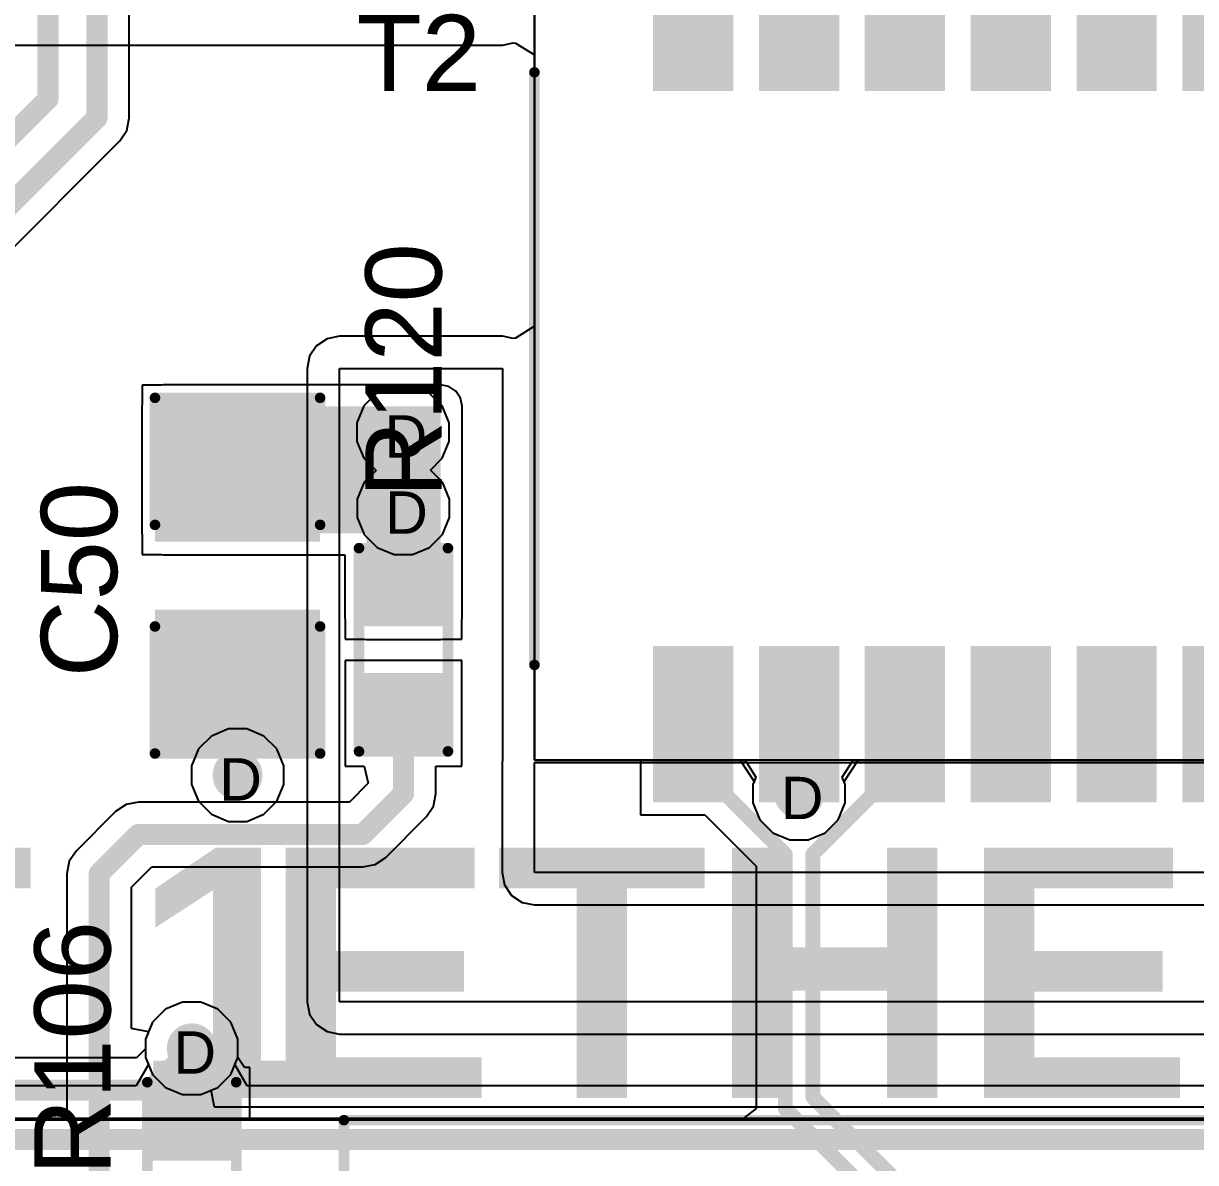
# Model space of a CAD drawing. Header units: inches. Extents: x -11 to 5428, y 0 to 5423.
# Drawn here: x 284.7 to 298.76, y 15.49 to 29.16 of the extents above; entities that cross this region are included whole.
import ezdxf

# ---------------------------------------------------------------- set-up
doc = ezdxf.new("R2010")
doc.units = ezdxf.units.IN
for name, color, linetype in [('Bottom Layer', 5, 'Continuous'), ('Drill Drawing', 1, 'Continuous'), ('GND', 16, 'Continuous'), ('Multi-Layer', 9, 'Continuous'), ('PWR', 76, 'Continuous'), ('Top Layer', 1, 'Continuous'), ('Top Overlay', 2, 'Continuous'), ('Top Paste', 8, 'Continuous'), ('Top Solder', 216, 'Continuous'), ('Via Holes', 16, 'Continuous')]:
    doc.layers.add(name, color=color, linetype=linetype)
doc.styles.add('Arial', font='', dxfattribs={"height": 0.2})
doc.styles.add('Arial_Bold', font='', dxfattribs={"height": 0.2})
doc.styles.get('Arial').set_extended_font_data('Arial')
doc.styles.get('Arial_Bold').set_extended_font_data('Arial', bold=True)

# ---------------------------------------------------------------- blocks, each defined once
blk = doc.blocks.new('C___1206_228')
at = {"layer": 'Top Layer'}
for points in [[(-2.03197968, 0.8890203199999999), (-0.50797968, 0.8890203199999999), (-0.50797968, -0.8889796799999999), (-2.03197968, -0.8889796799999999)], [(0.50802032, 0.8890203199999999), (2.03202032, 0.8890203199999999), (2.03202032, -0.8889796799999999), (0.50802032, -0.8889796799999999)]]:
    blk.add_hatch(color=1, dxfattribs=at).paths.add_polyline_path(points)
at = {"layer": 'Top Paste'}
for points in [[(-2.03197968, 0.8890203199999999), (-0.50797968, 0.8890203199999999), (-0.50797968, -0.8889796799999999), (-2.03197968, -0.8889796799999999)], [(0.50802032, 0.8890203199999999), (2.03202032, 0.8890203199999999), (2.03202032, -0.8889796799999999), (0.50802032, -0.8889796799999999)]]:
    blk.add_hatch(color=8, dxfattribs=at).paths.add_polyline_path(points)
at = {"layer": 'Top Solder'}
for points in [[(-2.13357968, 0.99062032), (-0.40637968, 0.99062032), (-0.40637968, -0.9905796799999999), (-2.13357968, -0.9905796799999999)], [(0.4064203199999999, 0.99062032), (2.13362032, 0.99062032), (2.13362032, -0.9905796799999999), (0.4064203199999999, -0.9905796799999999)]]:
    blk.add_hatch(color=216, dxfattribs=at).paths.add_polyline_path(points)
at = {"layer": 'Top Overlay'}
for points in [[(-2.13357968, 0.99062032, 0.127, 0.127, 0), (-2.13357968, -0.9905796799999999, 0.127, 0.127, 0)], [(-2.13357968, 0.99062032, 0.127, 0.127, 0), (-0.60957968, 0.99062032, 0.127, 0.127, 0)], [(0.60962032, 0.99062032, 0.127, 0.127, 0), (2.13362032, 0.99062032, 0.127, 0.127, 0)], [(2.13362032, 0.99062032, 0.127, 0.127, 0), (2.13362032, -0.9905796799999999, 0.127, 0.127, 0)], [(-2.13357968, -0.9905796799999999, 0.127, 0.127, 0), (-0.60957968, -0.9905796799999999, 0.127, 0.127, 0)], [(0.60962032, -0.9905796799999999, 0.127, 0.127, 0), (2.13362032, -0.9905796799999999, 0.127, 0.127, 0)]]:
    blk.add_lwpolyline(points, format="xyseb", dxfattribs=at)
for points in [[(-2.16532968, 0.99062032, 0.0635, 0.0635, 1), (-2.10182968, 0.99062032, 0.0635, 0.0635, 1)], [(-2.16532968, 0.99062032, 0.0635, 0.0635, 1), (-2.10182968, 0.99062032, 0.0635, 0.0635, 1)], [(-0.6413296799999999, 0.99062032, 0.0635, 0.0635, 1), (-0.57782968, 0.99062032, 0.0635, 0.0635, 1)], [(0.57787032, 0.99062032, 0.0635, 0.0635, 1), (0.6413703199999999, 0.99062032, 0.0635, 0.0635, 1)], [(2.10187032, 0.99062032, 0.0635, 0.0635, 1), (2.16537032, 0.99062032, 0.0635, 0.0635, 1)], [(2.10187032, 0.99062032, 0.0635, 0.0635, 1), (2.16537032, 0.99062032, 0.0635, 0.0635, 1)], [(-2.16532968, -0.9905796799999999, 0.0635, 0.0635, 1), (-2.10182968, -0.9905796799999999, 0.0635, 0.0635, 1)], [(-2.16532968, -0.9905796799999999, 0.0635, 0.0635, 1), (-2.10182968, -0.9905796799999999, 0.0635, 0.0635, 1)], [(-0.6413296799999999, -0.9905796799999999, 0.0635, 0.0635, 1), (-0.57782968, -0.9905796799999999, 0.0635, 0.0635, 1)], [(0.57787032, -0.9905796799999999, 0.0635, 0.0635, 1), (0.6413703199999999, -0.9905796799999999, 0.0635, 0.0635, 1)], [(2.10187032, -0.9905796799999999, 0.0635, 0.0635, 1), (2.16537032, -0.9905796799999999, 0.0635, 0.0635, 1)], [(2.10187032, -0.9905796799999999, 0.0635, 0.0635, 1), (2.16537032, -0.9905796799999999, 0.0635, 0.0635, 1)]]:
    blk.add_lwpolyline(points, format="xyseb", close=True, dxfattribs=at)
blk = doc.blocks.new('2_406549_1_229')
at = {"layer": 'Top Overlay'}
for points in [[(-8.63602032, -0.85413088, 0.127, 0.127, 0), (-8.63602032, 4.82602032, 0.127, 0.127, 0)], [(-8.63602032, 4.82602032, 0.127, 0.127, 0), (8.63597968, 4.82602032, 0.127, 0.127, 0)]]:
    blk.add_lwpolyline(points, format="xyseb", dxfattribs=at)
blk.add_lwpolyline([(-8.66777032, 4.82602032, 0.0635, 0.0635, 1), (-8.60427032, 4.82602032, 0.0635, 0.0635, 1)], format="xyseb", close=True, dxfattribs=at)
blk.add_lwpolyline([(-8.66777032, 4.82602032, 0.0635, 0.0635, 1), (-8.60427032, 4.82602032, 0.0635, 0.0635, 1)], format="xyseb", close=True, dxfattribs=at)
blk = doc.blocks.new('R___0603_230')
at = {"layer": 'Top Layer'}
for points in [[(-0.38097968, 0.4445), (-0.38097968, -0.4445), (-1.14297968, -0.4445), (-1.14297968, 0.4445)], [(1.14302032, 0.4445), (1.14302032, -0.4445), (0.38102032, -0.4445), (0.38102032, 0.4445)]]:
    blk.add_hatch(color=1, dxfattribs=at).paths.add_polyline_path(points)
at = {"layer": 'Top Paste'}
for points in [[(-0.38097968, 0.4445), (-0.38097968, -0.4445), (-1.14297968, -0.4445), (-1.14297968, 0.4445)], [(1.14302032, 0.4445), (1.14302032, -0.4445), (0.38102032, -0.4445), (0.38102032, 0.4445)]]:
    blk.add_hatch(color=8, dxfattribs=at).paths.add_polyline_path(points)
at = {"layer": 'Top Solder'}
for points in [[(-0.27937968, 0.5460999999999999), (-0.27937968, -0.5460999999999999), (-1.24457968, -0.5460999999999999), (-1.24457968, 0.5460999999999999)], [(1.24462032, 0.5460999999999999), (1.24462032, -0.5460999999999999), (0.27942032, -0.5460999999999999), (0.27942032, 0.5460999999999999)]]:
    blk.add_hatch(color=216, dxfattribs=at).paths.add_polyline_path(points)
at = {"layer": 'Top Overlay'}
for points in [[(-1.21917968, 0.5334, 0.127, 0.127, 0), (1.21922032, 0.5334, 0.127, 0.127, 0)], [(-1.21917968, 0.5334, 0.127, 0.127, 0), (-1.21917968, -0.5334, 0.127, 0.127, 0)], [(1.21922032, 0.5334, 0.127, 0.127, 0), (1.21922032, -0.5334, 0.127, 0.127, 0)], [(-1.21917968, -0.5334, 0.127, 0.127, 0), (1.21922032, -0.5334, 0.127, 0.127, 0)]]:
    blk.add_lwpolyline(points, format="xyseb", dxfattribs=at)
for points in [[(-1.25092968, 0.5334, 0.0635, 0.0635, 1), (-1.18742968, 0.5334, 0.0635, 0.0635, 1)], [(-1.25092968, 0.5334, 0.0635, 0.0635, 1), (-1.18742968, 0.5334, 0.0635, 0.0635, 1)], [(1.18747032, 0.5334, 0.0635, 0.0635, 1), (1.25097032, 0.5334, 0.0635, 0.0635, 1)], [(1.18747032, 0.5334, 0.0635, 0.0635, 1), (1.25097032, 0.5334, 0.0635, 0.0635, 1)], [(-1.25092968, -0.5334, 0.0635, 0.0635, 1), (-1.18742968, -0.5334, 0.0635, 0.0635, 1)], [(-1.25092968, -0.5334, 0.0635, 0.0635, 1), (-1.18742968, -0.5334, 0.0635, 0.0635, 1)], [(1.18747032, -0.5334, 0.0635, 0.0635, 1), (1.25097032, -0.5334, 0.0635, 0.0635, 1)], [(1.18747032, -0.5334, 0.0635, 0.0635, 1), (1.25097032, -0.5334, 0.0635, 0.0635, 1)]]:
    blk.add_lwpolyline(points, format="xyseb", close=True, dxfattribs=at)
blk = doc.blocks.new('R___0603_242')
at = {"layer": 'Top Layer'}
for points in [[(-0.38102032, 0.4445), (-0.38102032, -0.4445), (-1.14302032, -0.4445), (-1.14302032, 0.4445)], [(1.14297968, 0.4445), (1.14297968, -0.4445), (0.38097968, -0.4445), (0.38097968, 0.4445)]]:
    blk.add_hatch(color=1, dxfattribs=at).paths.add_polyline_path(points)
at = {"layer": 'Top Paste'}
for points in [[(-0.38102032, 0.4445), (-0.38102032, -0.4445), (-1.14302032, -0.4445), (-1.14302032, 0.4445)], [(1.14297968, 0.4445), (1.14297968, -0.4445), (0.38097968, -0.4445), (0.38097968, 0.4445)]]:
    blk.add_hatch(color=8, dxfattribs=at).paths.add_polyline_path(points)
at = {"layer": 'Top Solder'}
for points in [[(-0.27942032, 0.5460999999999999), (-0.27942032, -0.5460999999999999), (-1.24462032, -0.5460999999999999), (-1.24462032, 0.5460999999999999)], [(1.24457968, 0.5460999999999999), (1.24457968, -0.5460999999999999), (0.27937968, -0.5460999999999999), (0.27937968, 0.5460999999999999)]]:
    blk.add_hatch(color=216, dxfattribs=at).paths.add_polyline_path(points)
at = {"layer": 'Top Overlay'}
for points in [[(1.21917968, 0.5334, 0.127, 0.127, 0), (-1.21922032, 0.5334, 0.127, 0.127, 0)], [(-1.21922032, -0.5334, 0.127, 0.127, 0), (-1.21922032, 0.5334, 0.127, 0.127, 0)], [(1.21917968, -0.5334, 0.127, 0.127, 0), (1.21917968, 0.5334, 0.127, 0.127, 0)], [(1.21917968, -0.5334, 0.127, 0.127, 0), (-1.21922032, -0.5334, 0.127, 0.127, 0)]]:
    blk.add_lwpolyline(points, format="xyseb", dxfattribs=at)
for points in [[(-1.25097032, 0.5334, 0.0635, 0.0635, 1), (-1.18747032, 0.5334, 0.0635, 0.0635, 1)], [(-1.25097032, 0.5334, 0.0635, 0.0635, 1), (-1.18747032, 0.5334, 0.0635, 0.0635, 1)], [(1.18742968, 0.5334, 0.0635, 0.0635, 1), (1.25092968, 0.5334, 0.0635, 0.0635, 1)], [(1.18742968, 0.5334, 0.0635, 0.0635, 1), (1.25092968, 0.5334, 0.0635, 0.0635, 1)], [(-1.25097032, -0.5334, 0.0635, 0.0635, 1), (-1.18747032, -0.5334, 0.0635, 0.0635, 1)], [(-1.25097032, -0.5334, 0.0635, 0.0635, 1), (-1.18747032, -0.5334, 0.0635, 0.0635, 1)], [(1.18742968, -0.5334, 0.0635, 0.0635, 1), (1.25092968, -0.5334, 0.0635, 0.0635, 1)], [(1.18742968, -0.5334, 0.0635, 0.0635, 1), (1.25092968, -0.5334, 0.0635, 0.0635, 1)]]:
    blk.add_lwpolyline(points, format="xyseb", close=True, dxfattribs=at)
blk = doc.blocks.new('H1102NLT_243')
at = {"layer": 'Top Layer'}
for points in [[(-5.09999996, 4.82498019), (-3.43000076, 4.82498019), (-3.43000076, 4.06497917), (-5.09999996, 4.06497917)], [(5.09997964, 4.06497917), (3.42998044, 4.06497917), (3.42998044, 4.82498019), (5.09997964, 4.82498019)], [(-5.09999996, 3.55498019), (-3.43000076, 3.55498019), (-3.43000076, 2.79497917), (-5.09999996, 2.79497917)], [(5.09997964, 2.79497917), (3.42998044, 2.79497917), (3.42998044, 3.55498019), (5.09997964, 3.55498019)], [(-5.09999996, 2.28498019), (-3.43000076, 2.28498019), (-3.43000076, 1.52497917), (-5.09999996, 1.52497917)], [(5.09997964, 1.52497917), (3.42998044, 1.52497917), (3.42998044, 2.28498019), (5.09997964, 2.28498019)], [(-5.09999996, 1.01498019), (-3.43000076, 1.01498019), (-3.43000076, 0.25497917), (-5.09999996, 0.25497917)], [(5.09997964, 0.2549791700000001), (3.42998044, 0.2549791699999999), (3.42998044, 1.01498019), (5.09997964, 1.01498019)], [(-5.09999996, -0.25501981), (-3.43000076, -0.25501981), (-3.43000076, -1.01502083), (-5.09999996, -1.01502083)], [(5.09997964, -1.01502083), (3.42998044, -1.01502083), (3.42998044, -0.2550198100000001), (5.09997964, -0.2550198099999999)], [(-5.09999996, -1.52501981), (-3.43000076, -1.52501981), (-3.43000076, -2.28502083), (-5.09999996, -2.28502083)], [(5.09997964, -2.28502083), (3.42998044, -2.28502083), (3.42998044, -1.52501981), (5.09997964, -1.52501981)], [(-5.09999996, -2.79501981), (-3.43000076, -2.79501981), (-3.43000076, -3.55502083), (-5.09999996, -3.55502083)], [(5.09997964, -3.55502083), (3.42998044, -3.55502083), (3.42998044, -2.79501981), (5.09997964, -2.79501981)], [(-5.09999996, -4.06501981), (-3.43000076, -4.06501981), (-3.43000076, -4.82502083), (-5.09999996, -4.82502083)], [(5.09997964, -4.82502083), (3.42998044, -4.82502083), (3.42998044, -4.06501981), (5.09997964, -4.06501981)]]:
    blk.add_hatch(color=1, dxfattribs=at).paths.add_polyline_path(points)
at = {"layer": 'Top Overlay'}
blk.add_hatch(color=2, dxfattribs=at).paths.add_polyline_path([(-3.22578476, 4.08943048), (-2.41298476, 4.08943048), (-2.41298476, 4.90223048), (-3.22578476, 4.90223048)])
at = {"layer": 'Top Paste'}
for points in [[(-5.09999996, 4.82498019), (-3.43000076, 4.82498019), (-3.43000076, 4.06497917), (-5.09999996, 4.06497917)], [(5.09997964, 4.06497917), (3.42998044, 4.06497917), (3.42998044, 4.82498019), (5.09997964, 4.82498019)], [(-5.09999996, 3.55498019), (-3.43000076, 3.55498019), (-3.43000076, 2.79497917), (-5.09999996, 2.79497917)], [(5.09997964, 2.79497917), (3.42998044, 2.79497917), (3.42998044, 3.55498019), (5.09997964, 3.55498019)], [(-5.09999996, 2.28498019), (-3.43000076, 2.28498019), (-3.43000076, 1.52497917), (-5.09999996, 1.52497917)], [(5.09997964, 1.52497917), (3.42998044, 1.52497917), (3.42998044, 2.28498019), (5.09997964, 2.28498019)], [(-5.09999996, 1.01498019), (-3.43000076, 1.01498019), (-3.43000076, 0.25497917), (-5.09999996, 0.25497917)], [(5.09997964, 0.2549791700000001), (3.42998044, 0.2549791699999999), (3.42998044, 1.01498019), (5.09997964, 1.01498019)], [(-5.09999996, -0.25501981), (-3.43000076, -0.25501981), (-3.43000076, -1.01502083), (-5.09999996, -1.01502083)], [(5.09997964, -1.01502083), (3.42998044, -1.01502083), (3.42998044, -0.2550198100000001), (5.09997964, -0.2550198099999999)], [(-5.09999996, -1.52501981), (-3.43000076, -1.52501981), (-3.43000076, -2.28502083), (-5.09999996, -2.28502083)], [(5.09997964, -2.28502083), (3.42998044, -2.28502083), (3.42998044, -1.52501981), (5.09997964, -1.52501981)], [(-5.09999996, -2.79501981), (-3.43000076, -2.79501981), (-3.43000076, -3.55502083), (-5.09999996, -3.55502083)], [(5.09997964, -3.55502083), (3.42998044, -3.55502083), (3.42998044, -2.79501981), (5.09997964, -2.79501981)], [(-5.09999996, -4.06501981), (-3.43000076, -4.06501981), (-3.43000076, -4.82502083), (-5.09999996, -4.82502083)], [(5.09997964, -4.82502083), (3.42998044, -4.82502083), (3.42998044, -4.06501981), (5.09997964, -4.06501981)]]:
    blk.add_hatch(color=8, dxfattribs=at).paths.add_polyline_path(points)
at = {"layer": 'Top Solder'}
for points in [[(-5.20159996, 4.926580189999999), (-3.32840076, 4.926580189999999), (-3.32840076, 3.96337917), (-5.20159996, 3.96337917)], [(5.20157964, 3.96337917), (3.32838044, 3.96337917), (3.32838044, 4.926580189999999), (5.20157964, 4.926580189999999)], [(-5.20159996, 3.65658019), (-3.32840076, 3.65658019), (-3.32840076, 2.69337917), (-5.20159996, 2.69337917)], [(5.20157964, 2.69337917), (3.32838044, 2.69337917), (3.32838044, 3.65658019), (5.20157964, 3.65658019)], [(-5.20159996, 2.38658019), (-3.32840076, 2.38658019), (-3.32840076, 1.42337917), (-5.20159996, 1.42337917)], [(5.20157964, 1.42337917), (3.32838044, 1.42337917), (3.32838044, 2.38658019), (5.20157964, 2.38658019)], [(-5.20159996, 1.11658019), (-3.32840076, 1.11658019), (-3.32840076, 0.15337917), (-5.20159996, 0.15337917)], [(5.20157964, 0.1533791700000001), (3.32838044, 0.1533791699999998), (3.32838044, 1.11658019), (5.20157964, 1.11658019)], [(-5.20159996, -0.15341981), (-3.32840076, -0.15341981), (-3.32840076, -1.11662083), (-5.20159996, -1.11662083)], [(5.20157964, -1.11662083), (3.32838044, -1.11662083), (3.32838044, -0.1534198100000001), (5.20157964, -0.1534198099999999)], [(-5.20159996, -1.42341981), (-3.32840076, -1.42341981), (-3.32840076, -2.38662083), (-5.20159996, -2.38662083)], [(5.20157964, -2.38662083), (3.32838044, -2.38662083), (3.32838044, -1.42341981), (5.20157964, -1.42341981)], [(-5.20159996, -2.69341981), (-3.32840076, -2.69341981), (-3.32840076, -3.65662083), (-5.20159996, -3.65662083)], [(5.20157964, -3.65662083), (3.32838044, -3.65662083), (3.32838044, -2.69341981), (5.20157964, -2.69341981)], [(-5.20159996, -3.96341981), (-3.32840076, -3.96341981), (-3.32840076, -4.92662083), (-5.20159996, -4.92662083)], [(5.20157964, -4.92662083), (3.32838044, -4.92662083), (3.32838044, -3.96341981), (5.20157964, -3.96341981)]]:
    blk.add_hatch(color=216, dxfattribs=at).paths.add_polyline_path(points)
at = {"layer": 'Top Overlay'}
for points in [[(3.554999239999999, 6.34997968, 0.127, 0.127, 0), (-3.55501956, 6.34997968, 0.127, 0.127, 0)], [(-5.48420036, 4.343379679999999, 0.254, 0.254, 0), (-5.48420036, 4.59737968, 0.254, 0.254, 0)], [(-5.357200359999999, 4.47037968, 0.254, 0.254, 0), (-5.48420036, 4.59737968, 0.254, 0.254, 0)], [(-5.48420036, 4.343379679999999, 0.254, 0.254, 0), (-5.357200359999999, 4.47037968, 0.254, 0.254, 0)], [(3.554999239999999, -6.35002032, 0.127, 0.127, 0), (-3.55501956, -6.35002032, 0.127, 0.127, 0)]]:
    blk.add_lwpolyline(points, format="xyseb", dxfattribs=at)
for points in [[(-3.58676956, 6.34997968, 0.0635, 0.0635, 1), (-3.52326956, 6.34997968, 0.0635, 0.0635, 1)], [(3.52324924, 6.34997968, 0.0635, 0.0635, 1), (3.58674924, 6.34997968, 0.0635, 0.0635, 1)], [(-5.547700359999999, 4.59737968, 0.127, 0.127, 1), (-5.42070036, 4.59737968, 0.127, 0.127, 1)], [(-5.547700359999999, 4.59737968, 0.127, 0.127, 1), (-5.42070036, 4.59737968, 0.127, 0.127, 1)], [(-5.42070036, 4.47037968, 0.127, 0.127, 1), (-5.29370036, 4.47037968, 0.127, 0.127, 1)], [(-5.42070036, 4.47037968, 0.127, 0.127, 1), (-5.29370036, 4.47037968, 0.127, 0.127, 1)], [(-5.547700359999999, 4.343379679999999, 0.127, 0.127, 1), (-5.42070036, 4.343379679999999, 0.127, 0.127, 1)], [(-5.547700359999999, 4.343379679999999, 0.127, 0.127, 1), (-5.42070036, 4.343379679999999, 0.127, 0.127, 1)], [(-3.58676956, -6.35002032, 0.0635, 0.0635, 1), (-3.52326956, -6.35002032, 0.0635, 0.0635, 1)], [(3.52324924, -6.35002032, 0.0635, 0.0635, 1), (3.58674924, -6.35002032, 0.0635, 0.0635, 1)]]:
    blk.add_lwpolyline(points, format="xyseb", close=True, dxfattribs=at)

msp = doc.modelspace()

# ---------------------------------------------------------------- hatches: boundary and pattern name
at = {"layer": 'Bottom Layer'}
h = msp.add_hatch(color=5, dxfattribs=at)
edge = h.paths.add_edge_path()
edge.add_arc((289.2552127, 24.2570127), 0.2999994, 0, 360)
h = msp.add_hatch(color=5, dxfattribs=at)
edge = h.paths.add_edge_path()
edge.add_arc((289.2613087, 23.3426127), 0.2999994, 0, 360)
h = msp.add_hatch(color=5, dxfattribs=at)
edge = h.paths.add_edge_path()
edge.add_arc((287.2706091, 20.1422127), 0.2999994, 0, 360)
h = msp.add_hatch(color=5, dxfattribs=at)
edge = h.paths.add_edge_path()
edge.add_arc((294.0077051, 19.9192007), 0.2999994, 0, 360)
h = msp.add_hatch(color=5, dxfattribs=at)
edge = h.paths.add_edge_path()
edge.add_arc((286.7213087, 16.8656127), 0.2999994, 0, 360)
at = {"layer": 'GND'}
h = msp.add_hatch(color=16, dxfattribs=at)
edge = h.paths.add_edge_path()
edge.add_arc((289.2552127, 24.2570127), 0.2999994, 0, 360)
h = msp.add_hatch(color=16, dxfattribs=at)
edge = h.paths.add_edge_path()
edge.add_arc((289.2613087, 23.3426127), 0.2999994, 0, 360)
h = msp.add_hatch(color=16, dxfattribs=at)
edge = h.paths.add_edge_path()
edge.add_arc((287.2706091, 20.1422127), 0.2999994, 0, 360)
h = msp.add_hatch(color=16, dxfattribs=at)
edge = h.paths.add_edge_path()
edge.add_arc((294.0077051, 19.9192007), 0.2999994, 0, 360)
h = msp.add_hatch(color=16, dxfattribs=at)
edge = h.paths.add_edge_path()
edge.add_arc((286.7213087, 16.8656127), 0.2999994, 0, 360)
at = {"layer": 'PWR'}
h = msp.add_hatch(color=76, dxfattribs=at)
edge = h.paths.add_edge_path()
edge.add_arc((289.2552127, 24.2570127), 0.2999994, 0, 360)
h = msp.add_hatch(color=76, dxfattribs=at)
edge = h.paths.add_edge_path()
edge.add_arc((289.2613087, 23.3426127), 0.2999994, 0, 360)
h = msp.add_hatch(color=76, dxfattribs=at)
edge = h.paths.add_edge_path()
edge.add_arc((287.2706091, 20.1422127), 0.2999994, 0, 360)
h = msp.add_hatch(color=76, dxfattribs=at)
edge = h.paths.add_edge_path()
edge.add_arc((294.0077051, 19.9192007), 0.2999994, 0, 360)
h = msp.add_hatch(color=76, dxfattribs=at)
edge = h.paths.add_edge_path()
edge.add_arc((286.7213087, 16.8656127), 0.2999994, 0, 360)
at = {"layer": 'Top Layer'}
for points in [[(286.3816091, 23.0432483), (289.7058087, 23.0432483), (289.7058087, 24.5672483), (286.3816091, 24.5672483)], [(288.8168087, 22.0272483), (289.7058087, 22.0272483), (289.7058087, 24.5672483), (288.8168087, 24.5672483)]]:
    msp.add_hatch(color=1, dxfattribs=at).paths.add_polyline_path(points)
h = msp.add_hatch(color=1, dxfattribs=at)
edge = h.paths.add_edge_path()
edge.add_arc((289.2552127, 24.2570127), 0.2999994, 0, 360)
h = msp.add_hatch(color=1, dxfattribs=at)
edge = h.paths.add_edge_path()
edge.add_arc((289.2613087, 23.3426127), 0.2999994, 0, 360)
h = msp.add_hatch(color=1, dxfattribs=at)
edge = h.paths.add_edge_path()
edge.add_arc((287.2706091, 20.1422127), 0.2999994, 0, 360)
h = msp.add_hatch(color=1, dxfattribs=at)
edge = h.paths.add_edge_path()
edge.add_arc((294.0077051, 19.9192007), 0.2999994, 0, 360)
h = msp.add_hatch(color=1, dxfattribs=at)
edge = h.paths.add_edge_path()
edge.add_arc((286.7213087, 16.8656127), 0.2999994, 0, 360)
at = {"layer": 'Via Holes'}
h = msp.add_hatch(color=7, dxfattribs=at)
edge = h.paths.add_edge_path()
edge.add_arc((289.2552127, 24.2570127), 0.1499997, 0, 360)
h = msp.add_hatch(color=7, dxfattribs=at)
edge = h.paths.add_edge_path()
edge.add_arc((289.2613087, 23.3426127), 0.1499997, 0, 360)
h = msp.add_hatch(color=7, dxfattribs=at)
edge = h.paths.add_edge_path()
edge.add_arc((287.2706091, 20.1422127), 0.1499997, 0, 360)
h = msp.add_hatch(color=7, dxfattribs=at)
edge = h.paths.add_edge_path()
edge.add_arc((294.0077051, 19.9192007), 0.1499997, 0, 360)
h = msp.add_hatch(color=7, dxfattribs=at)
edge = h.paths.add_edge_path()
edge.add_arc((286.7213087, 16.8656127), 0.1499997, 0, 360)

# ---------------------------------------------------------------- linework, layer by layer
at = {"layer": 'Bottom Layer'}
for p, q in [((285.97207728, 28.0255599), (285.97207728, 44.50676138)), ((290.83272542, 29.71818034), (290.83272542, 20.32018034)), ((285.9425066, 27.87690132), (285.97207728, 28.0255599)), ((285.85829798, 27.75087414), (285.9425066, 27.87690132)), ((283.38088358, 25.27345974), (285.85829798, 27.75087414)), ((289.1450148, 24.8110121), (288.94139824, 24.7266714)), ((289.3654106, 24.8110121), (289.1450148, 24.8110121)), ((289.56902716, 24.7266714), (289.3654106, 24.8110121)), ((288.94139824, 24.7266714), (288.785554, 24.57082716)), ((289.7248714, 24.57082716), (289.56902716, 24.7266714)), ((288.785554, 24.57082716), (288.7012133, 24.3672106)), ((289.8092121, 24.3672106), (289.7248714, 24.57082716)), ((288.7012133, 24.3672106), (288.7012133, 24.1468148)), ((289.8092121, 24.1468148), (289.8092121, 24.3672106)), ((288.7012133, 24.1468148), (288.785554, 23.94319824)), ((289.7248714, 23.94319824), (289.8092121, 24.1468148)), ((288.785554, 23.94319824), (288.93198754, 23.7967647)), ((289.58453386, 23.8028607), (289.7248714, 23.94319824)), ((288.93198754, 23.7967647), (288.79165, 23.65642716)), ((289.7309674, 23.65642716), (289.58453386, 23.8028607)), ((288.79165, 23.65642716), (288.7073093, 23.4528106)), ((289.8153081, 23.4528106), (289.7309674, 23.65642716)), ((288.7073093, 23.4528106), (288.7073093, 23.2324148)), ((289.8153081, 23.2324148), (289.8153081, 23.4528106)), ((288.7073093, 23.2324148), (288.79165, 23.02879824)), ((289.7309674, 23.02879824), (289.8153081, 23.2324148)), ((288.79165, 23.02879824), (288.94749424, 22.872954)), ((289.57512316, 22.872954), (289.7309674, 23.02879824)), ((288.94749424, 22.872954), (289.1511108, 22.7886133)), ((289.1511108, 22.7886133), (289.3715066, 22.7886133)), ((289.3715066, 22.7886133), (289.57512316, 22.872954)), ((290.83272542, 20.32018034), (293.35971554, 20.32018034)), ((293.35971554, 20.32018034), (293.48998198, 20.1169778)), ((294.52542822, 20.1169778), (294.65569466, 20.32018034)), ((294.65569466, 20.32018034), (299.70971554, 20.32018034)), ((293.48998198, 20.1169778), (293.4537057, 20.0293986)), ((294.5617045, 20.0293986), (294.52542822, 20.1169778)), ((293.4537057, 20.0293986), (293.4537057, 19.8090028)), ((294.5617045, 19.8090028), (294.5617045, 20.0293986)), ((293.4537057, 19.8090028), (293.5380464, 19.60538624)), ((294.4773638, 19.60538624), (294.5617045, 19.8090028)), ((293.5380464, 19.60538624), (293.69389064, 19.449542)), ((294.32151956, 19.449542), (294.4773638, 19.60538624)), ((293.69389064, 19.449542), (293.8975071999999, 19.3652013)), ((294.117903, 19.3652013), (294.32151956, 19.449542)), ((293.8975071999999, 19.3652013), (294.117903, 19.3652013)), ((286.40749424, 17.3352714), (286.25165, 17.17942716)), ((286.6111107999999, 17.4196121), (286.40749424, 17.3352714)), ((286.8315066, 17.4196121), (286.6111107999999, 17.4196121)), ((287.03512316, 17.3352714), (286.8315066, 17.4196121)), ((287.1909674, 17.17942716), (287.03512316, 17.3352714)), ((286.25165, 17.17942716), (286.1673092999999, 16.9758106)), ((287.2753081, 16.9758106), (287.1909674, 17.17942716)), ((286.1673092999999, 16.9758106), (286.1673092999999, 16.86098482)), ((287.2753081, 16.7554148), (287.2753081, 16.9758106)), ((286.05747208, 16.7511476), (261.17672428, 16.7511476)), ((286.1673092999999, 16.86098482), (286.05747208, 16.7511476)), ((287.1909674, 16.55179824), (287.2753081, 16.7554148)), ((287.03512316, 16.395954), (287.1909674, 16.55179824)), ((286.95489218, 16.36272064), (287.03512316, 16.395954)), ((286.9953112, 16.15952064), (286.95489218, 16.36272064)), ((306.37004512, 16.15952064), (286.9953112, 16.15952064)), ((305.8187051, 16.0033843), (263.2310331, 16.0033843))]:
    msp.add_line(p, q, dxfattribs=at)
for points in [[(285.58361222, 28.0255599, 0.254, 0.254, 0), (285.58361222, 44.50676138, 0.254, 0.254, 0)], [(284.99601878, 28.25281877999999, 0.254, 0.254, 0), (284.99601878, 44.14790002, 0.254, 0.254, 0)], [(283.0068127, 26.2636127, 0.254, 0.254, 0), (284.99601878, 28.25281877999999, 0.254, 0.254, 0)], [(283.10619782, 25.5481455, 0.254, 0.254, 0), (285.58361222, 28.0255599, 0.254, 0.254, 0)], [(294.0077051, 19.9192007, 0.254, 0.254, 0), (294.00771526, 19.91921086, 0.254, 0.254, 0)], [(286.2183785399999, 16.36268254, 0.254, 0.254, 0), (286.7213087, 16.8656127, 0.254, 0.254, 0)], [(261.01581782, 16.36268254, 0.254, 0.254, 0), (286.2183785399999, 16.36268254, 0.254, 0.254, 0)], [(260.65716982, 15.77105558, 0.254, 0.254, 0), (306.53095158, 15.77105558, 0.254, 0.254, 0)]]:
    msp.add_lwpolyline(points, format="xyseb", dxfattribs=at)
for points in [[(284.93251878, 28.25281877999999, 0.127, 0.127, 1), (285.05951878, 28.25281877999999, 0.127, 0.127, 1)], [(284.93251878, 28.25281877999999, 0.127, 0.127, 1), (285.05951878, 28.25281877999999, 0.127, 0.127, 1)], [(285.52011222, 28.0255599, 0.127, 0.127, 1), (285.64711222, 28.0255599, 0.127, 0.127, 1)], [(285.52011222, 28.0255599, 0.127, 0.127, 1), (285.64711222, 28.0255599, 0.127, 0.127, 1)], [(293.9442051, 19.9192007, 0.127, 0.127, 1), (294.0712051, 19.9192007, 0.127, 0.127, 1)], [(293.94421526, 19.91921086, 0.127, 0.127, 1), (294.07121526, 19.91921086, 0.127, 0.127, 1)], [(286.6578087, 16.8656127, 0.127, 0.127, 1), (286.7848087, 16.8656127, 0.127, 0.127, 1)], [(286.15487854, 16.36268254, 0.127, 0.127, 1), (286.28187854, 16.36268254, 0.127, 0.127, 1)], [(286.15487854, 16.36268254, 0.127, 0.127, 1), (286.28187854, 16.36268254, 0.127, 0.127, 1)]]:
    msp.add_lwpolyline(points, format="xyseb", close=True, dxfattribs=at)
at = {"layer": 'GND'}
for p, q in [((290.83272542, 29.71818034), (290.83272542, 20.32018034)), ((289.1450148, 24.8110121), (288.94139824, 24.7266714)), ((289.3654106, 24.8110121), (289.1450148, 24.8110121)), ((289.56902716, 24.7266714), (289.3654106, 24.8110121)), ((288.94139824, 24.7266714), (288.785554, 24.57082716)), ((289.7248714, 24.57082716), (289.56902716, 24.7266714)), ((288.785554, 24.57082716), (288.7012133, 24.3672106)), ((289.8092121, 24.3672106), (289.7248714, 24.57082716)), ((288.7012133, 24.3672106), (288.7012133, 24.1468148)), ((289.8092121, 24.1468148), (289.8092121, 24.3672106)), ((288.7012133, 24.1468148), (288.785554, 23.94319824)), ((289.7248714, 23.94319824), (289.8092121, 24.1468148)), ((288.785554, 23.94319824), (288.93198754, 23.7967647)), ((289.58453386, 23.8028607), (289.7248714, 23.94319824)), ((288.93198754, 23.7967647), (288.79165, 23.65642716)), ((289.7309674, 23.65642716), (289.58453386, 23.8028607)), ((288.79165, 23.65642716), (288.7073093, 23.4528106)), ((289.8153081, 23.4528106), (289.7309674, 23.65642716)), ((288.7073093, 23.4528106), (288.7073093, 23.2324148)), ((289.8153081, 23.2324148), (289.8153081, 23.4528106)), ((288.7073093, 23.2324148), (288.79165, 23.02879824)), ((289.7309674, 23.02879824), (289.8153081, 23.2324148)), ((288.79165, 23.02879824), (288.94749424, 22.872954)), ((289.57512316, 22.872954), (289.7309674, 23.02879824)), ((288.94749424, 22.872954), (289.1511108, 22.7886133)), ((289.1511108, 22.7886133), (289.3715066, 22.7886133)), ((289.3715066, 22.7886133), (289.57512316, 22.872954)), ((290.83272542, 20.32018034), (293.2992229, 20.32018034)), ((293.2992229, 20.32018034), (293.46894062, 20.0661778)), ((294.54646958, 20.0661778), (294.7161872999999, 20.32018034)), ((294.7161872999999, 20.32018034), (299.6492229, 20.32018034)), ((293.46894062, 20.0661778), (293.4537057, 20.0293986)), ((293.4537057, 20.0293986), (293.4537057, 19.8090028)), ((294.5617045, 20.0293986), (294.54646958, 20.0661778)), ((294.5617045, 19.8090028), (294.5617045, 20.0293986)), ((293.4537057, 19.8090028), (293.5380464, 19.60538624)), ((294.4773638, 19.60538624), (294.5617045, 19.8090028)), ((293.5380464, 19.60538624), (293.69389064, 19.449542)), ((294.32151956, 19.449542), (294.4773638, 19.60538624)), ((293.69389064, 19.449542), (293.8975071999999, 19.3652013)), ((294.117903, 19.3652013), (294.32151956, 19.449542)), ((293.8975071999999, 19.3652013), (294.117903, 19.3652013)), ((286.40749424, 17.3352714), (286.25165, 17.17942716)), ((286.6111107999999, 17.4196121), (286.40749424, 17.3352714)), ((286.8315066, 17.4196121), (286.6111107999999, 17.4196121)), ((287.03512316, 17.3352714), (286.8315066, 17.4196121)), ((287.1909674, 17.17942716), (287.03512316, 17.3352714)), ((286.25165, 17.17942716), (286.1673092999999, 16.9758106)), ((287.2753081, 16.9758106), (287.1909674, 17.17942716)), ((286.1673092999999, 16.9758106), (286.1673092999999, 16.7554148)), ((287.2753081, 16.7554148), (287.2753081, 16.9758106)), ((286.1673092999999, 16.7554148), (286.20274484, 16.6698676)), ((287.23987256, 16.6698676), (287.2753081, 16.7554148)), ((286.20274484, 16.6698676), (286.0557144, 16.41586506)), ((287.386903, 16.41586506), (287.23987256, 16.6698676)), ((286.0557144, 16.41586506), (263.271, 16.41586506)), ((306.7812, 16.41586506), (287.386903, 16.41586506)), ((263.271, 16.0274), (306.7812, 16.0274))]:
    msp.add_line(p, q, dxfattribs=at)
at = {"layer": 'Multi-Layer'}
for p, q in [((290.83272542, 20.32018034), (290.83272542, 29.71818034)), ((303.53272542, 20.32018034), (290.83272542, 20.32018034))]:
    msp.add_line(p, q, dxfattribs=at)
at = {"layer": 'PWR'}
for p, q in [((278.6461407, 28.900628), (290.4490127, 28.900628)), ((290.4490127, 28.900628), (290.57872542, 28.92642932)), ((290.57872542, 28.92642932), (290.60666796, 28.9245167)), ((290.60666796, 28.9245167), (290.83272542, 28.78177124)), ((290.83272542, 28.78177124), (290.83272542, 25.52650216)), ((290.83272542, 25.52650216), (290.60666796, 25.3837567)), ((288.3445541199999, 25.37807472), (288.21852694, 25.2938661)), ((288.4932127, 25.4076454), (288.3445541199999, 25.37807472)), ((290.4490127, 25.4076454), (288.4932127, 25.4076454)), ((290.57872542, 25.38184408), (290.4490127, 25.4076454)), ((290.60666796, 25.3837567), (290.57872542, 25.38184408)), ((288.21852694, 25.2938661), (288.13431832, 25.16783892)), ((288.13431832, 25.16783892), (288.10474764, 25.01918034)), ((288.10474764, 25.01918034), (288.10474764, 17.4244127)), ((288.4932127, 17.4244127), (288.4932127, 25.01918034)), ((288.4932127, 25.01918034), (290.4490127, 25.01918034)), ((290.4490127, 25.01918034), (290.4490127, 20.31988316)), ((287.1604112, 20.6962121), (286.95679464, 20.6118714)), ((287.3808069999999, 20.6962121), (287.1604112, 20.6962121)), ((287.58442356, 20.6118714), (287.3808069999999, 20.6962121)), ((286.95679464, 20.6118714), (286.8009504, 20.45602716)), ((287.7402678, 20.45602716), (287.58442356, 20.6118714)), ((286.8009504, 20.45602716), (286.7166097, 20.2524106)), ((287.8246085, 20.2524106), (287.7402678, 20.45602716)), ((286.7166097, 20.2524106), (286.7166097, 20.0320148)), ((287.8246085, 20.0320148), (287.8246085, 20.2524106)), ((290.4490127, 20.31988316), (290.44398604, 20.2946127)), ((290.44398604, 20.2946127), (290.44398604, 18.9738127)), ((290.8324511, 18.9738127), (290.8324511, 20.2946127)), ((290.8324511, 20.2946127), (305.6890127, 20.2946127)), ((286.7166097, 20.0320148), (286.8009504, 19.82839824)), ((287.7402678, 19.82839824), (287.8246085, 20.0320148)), ((286.8009504, 19.82839824), (286.95679464, 19.672554)), ((287.58442356, 19.672554), (287.7402678, 19.82839824)), ((286.95679464, 19.672554), (287.1604112, 19.5882133)), ((287.1604112, 19.5882133), (287.3808069999999, 19.5882133)), ((287.3808069999999, 19.5882133), (287.58442356, 19.672554)), ((290.44398604, 18.9738127), (290.47355672, 18.82515412)), ((305.6890127, 18.9738127), (290.8324511, 18.9738127)), ((290.47355672, 18.82515412), (290.55776534, 18.69912694)), ((290.55776534, 18.69912694), (290.68379252, 18.61491832)), ((290.68379252, 18.61491832), (290.8324511, 18.58534764)), ((290.8324511, 18.58534764), (305.6890127, 18.58534764)), ((286.40749424, 17.3352714), (286.25165, 17.17942716)), ((286.6111107999999, 17.4196121), (286.40749424, 17.3352714)), ((286.8315066, 17.4196121), (286.6111107999999, 17.4196121)), ((287.03512316, 17.3352714), (286.8315066, 17.4196121)), ((287.1909674, 17.17942716), (287.03512316, 17.3352714)), ((288.10474764, 17.4244127), (288.13431832, 17.27575412)), ((307.1876127, 17.4244127), (288.4932127, 17.4244127)), ((286.25165, 17.17942716), (286.1673092999999, 16.9758106)), ((287.2753081, 16.9758106), (287.1909674, 17.17942716)), ((288.13431832, 17.27575412), (288.21852694, 17.14972694)), ((288.21852694, 17.14972694), (288.3445541199999, 17.06551832)), ((288.3445541199999, 17.06551832), (288.4932127, 17.03594764)), ((288.4932127, 17.03594764), (307.0313265, 17.03594764)), ((286.1673092999999, 16.9758106), (286.1673092999999, 16.7554148)), ((287.2753081, 16.7554148), (287.2753081, 16.9758106)), ((286.1673092999999, 16.7554148), (286.25165, 16.55179824)), ((287.1909674, 16.55179824), (287.2753081, 16.7554148)), ((286.25165, 16.55179824), (286.40749424, 16.395954)), ((287.03512316, 16.395954), (287.1909674, 16.55179824)), ((286.40749424, 16.395954), (286.6111107999999, 16.3116133)), ((286.8315066, 16.3116133), (287.03512316, 16.395954)), ((286.6111107999999, 16.3116133), (286.8315066, 16.3116133))]:
    msp.add_line(p, q, dxfattribs=at)
at = {"layer": 'Top Layer'}
for p, q in [((290.83272542, 29.71818034), (290.83272542, 20.32018034)), ((286.35659264, 24.8212483), (286.1276091, 24.8212483)), ((286.1276091, 24.8212483), (286.1276091, 24.59226476)), ((286.3816091, 24.82622416), (286.35659264, 24.8212483)), ((289.7058087, 24.82622416), (286.3816091, 24.82622416)), ((289.80491442, 24.80651122), (289.7058087, 24.82622416)), ((289.88893254, 24.75037214), (289.80491442, 24.80651122)), ((289.94507162, 24.66635402), (289.88893254, 24.75037214)), ((289.96478456, 24.5672483), (289.94507162, 24.66635402)), ((286.1276091, 24.59226476), (286.12263324, 24.5672483)), ((286.12263324, 24.5672483), (286.12263324, 23.0432483)), ((289.96478456, 22.0272483), (289.96478456, 24.5672483)), ((286.12263324, 23.0432483), (286.1276091, 23.01823184)), ((286.1276091, 23.01823184), (286.1276091, 22.7892483)), ((286.1276091, 22.7892483), (286.35659264, 22.7892483)), ((286.35659264, 22.7892483), (286.3816091, 22.78427244)), ((286.3816091, 22.78427244), (288.55783284, 22.78427244)), ((288.55783284, 22.78427244), (288.55783284, 22.0272483)), ((288.55783284, 22.0272483), (288.5628087, 22.00223184)), ((288.5628087, 22.00223184), (288.5628087, 21.7732483)), ((289.9598087, 22.00223184), (289.96478456, 22.0272483)), ((289.9598087, 21.7732483), (289.9598087, 22.00223184)), ((288.5628087, 21.7732483), (288.7917922399999, 21.7732483)), ((288.7917922399999, 21.7732483), (288.8168087, 21.76827244)), ((288.8168087, 21.76827244), (289.7058087, 21.76827244)), ((289.7058087, 21.76827244), (289.7308251599999, 21.7732483)), ((289.7308251599999, 21.7732483), (289.9598087, 21.7732483)), ((289.9598087, 21.5192483), (288.5628087, 21.5192483)), ((288.5628087, 21.5192483), (288.5628087, 20.2492483)), ((289.9598087, 20.2492483), (289.9598087, 21.5192483)), ((288.5628087, 20.2492483), (288.79061622, 20.2492483)), ((288.79061622, 20.2492483), (288.83878478, 20.0460483)), ((289.64977376, 19.9192007), (289.64977376, 20.2492483)), ((289.64977376, 20.2492483), (289.9598087, 20.2492483)), ((290.83272542, 20.32018034), (292.10370586, 20.32018034)), ((292.10370586, 20.32018034), (292.10370586, 19.6652007)), ((288.83878478, 20.0460483), (288.61221424, 19.81947776)), ((289.62020308, 19.77054212), (289.64977376, 19.9192007)), ((285.8079246999999, 19.70569846), (285.33678518, 19.23455894)), ((285.93395188, 19.78990708), (285.8079246999999, 19.70569846)), ((286.08261046, 19.81947776), (285.93395188, 19.78990708)), ((288.61221424, 19.81947776), (286.08261046, 19.81947776)), ((289.53599446, 19.64451494), (289.62020308, 19.77054212)), ((289.04780646, 19.15632694), (289.53599446, 19.64451494)), ((292.10370586, 19.6652007), (292.87727048, 19.6652007)), ((292.87727048, 19.6652007), (293.4929868, 19.04948438)), ((285.33678518, 19.23455894), (285.25257656, 19.10853176)), ((288.92177928, 19.07211832), (289.04780646, 19.15632694)), ((285.25257656, 19.10853176), (285.22300588, 18.95987318)), ((285.999936, 18.79896672), (286.24351692, 19.04254764)), ((286.24351692, 19.04254764), (288.7731207, 19.04254764)), ((288.7731207, 19.04254764), (288.92177928, 19.07211832)), ((293.4929868, 19.04948438), (293.4929868, 16.14213942)), ((285.22300588, 18.95987318), (285.22300588, 16.0033843)), ((285.999936, 17.10272424), (285.999936, 18.79896672)), ((286.40749424, 17.3352714), (286.25165, 17.17942716)), ((286.6111107999999, 17.4196121), (286.40749424, 17.3352714)), ((286.8315066, 17.4196121), (286.6111107999999, 17.4196121)), ((287.03512316, 17.3352714), (286.8315066, 17.4196121)), ((287.1909674, 17.17942716), (287.03512316, 17.3352714)), ((286.25165, 17.17942716), (286.203136, 17.06230522)), ((287.2753081, 16.9758106), (287.1909674, 17.17942716)), ((286.203136, 17.06230522), (285.999936, 17.10272424)), ((287.2753081, 16.75541734), (287.2753081, 16.9758106)), ((287.35486344, 16.6363523), (287.2753081, 16.75541734)), ((287.4198087, 16.6363523), (287.35486344, 16.6363523)), ((287.4198087, 16.0033843), (287.4198087, 16.6363523)), ((293.4929868, 16.14213942), (293.31340372, 16.0033843)), ((305.8187051, 16.0033843), (263.2310331, 16.0033843)), ((285.22300588, 16.0033843), (283.80813952, 16.0033843)), ((293.31340372, 16.0033843), (287.4198087, 16.0033843))]:
    msp.add_line(p, q, dxfattribs=at)
for points in [[(287.2706091, 20.1422127, 0.2032, 0.2032, 0), (287.2706091, 21.2652483, 0.2032, 0.2032, 0)], [(289.2613087, 19.9192007, 0.254, 0.254, 0), (289.2613087, 20.8842483, 0.254, 0.254, 0)], [(292.7377051, 20.29920248, 0.1778, 0.1778, 0), (292.7377051, 20.7542003, 0.1778, 0.1778, 0)], [(295.2777051, 20.29920248, 0.1778, 0.1778, 0), (295.2777051, 20.7542003, 0.1778, 0.1778, 0)], [(292.7377051, 20.29920248, 0.1778, 0.1778, 0), (293.8426051, 19.19430248, 0.1778, 0.1778, 0)], [(294.1728050999999, 19.19430248, 0.1778, 0.1778, 0), (295.2777051, 20.29920248, 0.1778, 0.1778, 0)], [(288.7731207, 19.4310127, 0.254, 0.254, 0), (289.2613087, 19.9192007, 0.254, 0.254, 0)], [(285.61147094, 18.95987318, 0.254, 0.254, 0), (286.08261046, 19.4310127, 0.254, 0.254, 0)], [(286.08261046, 19.4310127, 0.254, 0.254, 0), (288.7731207, 19.4310127, 0.254, 0.254, 0)], [(293.8426051, 16.14213688, 0.1778, 0.1778, 0), (293.8426051, 19.19430248, 0.1778, 0.1778, 0)], [(294.1728050999999, 16.27890826, 0.1778, 0.1778, 0), (294.1728050999999, 19.19430248, 0.1778, 0.1778, 0)], [(285.61147094, 11.99512714, 0.254, 0.254, 0), (285.61147094, 18.95987318, 0.254, 0.254, 0)], [(286.7213087, 16.0013523, 0.254, 0.254, 0), (286.7213087, 16.8656127, 0.254, 0.254, 0)], [(294.1728050999999, 16.27890826, 0.1778, 0.1778, 0), (298.4401829, 12.01153046, 0.1778, 0.1778, 0)], [(293.8426051, 16.14213688, 0.1778, 0.1778, 0), (297.0103915, 12.97435048, 0.1778, 0.1778, 0)]]:
    msp.add_lwpolyline(points, format="xyseb", dxfattribs=at)
for points in [[(287.2198091, 21.2652483, 0.1016, 0.1016, 1), (287.3214091, 21.2652483, 0.1016, 0.1016, 1)], [(289.1978087, 20.8842483, 0.127, 0.127, 1), (289.3248086999999, 20.8842483, 0.127, 0.127, 1)], [(292.6932551, 20.7542003, 0.08889999999999999, 0.08889999999999999, 1), (292.7821551, 20.7542003, 0.08889999999999999, 0.08889999999999999, 1)], [(295.2332551, 20.7542003, 0.08889999999999999, 0.08889999999999999, 1), (295.3221551, 20.7542003, 0.08889999999999999, 0.08889999999999999, 1)], [(292.6932551, 20.29920248, 0.08889999999999999, 0.08889999999999999, 1), (292.7821551, 20.29920248, 0.08889999999999999, 0.08889999999999999, 1)], [(292.6932551, 20.29920248, 0.08889999999999999, 0.08889999999999999, 1), (292.7821551, 20.29920248, 0.08889999999999999, 0.08889999999999999, 1)], [(295.2332551, 20.29920248, 0.08889999999999999, 0.08889999999999999, 1), (295.3221551, 20.29920248, 0.08889999999999999, 0.08889999999999999, 1)], [(295.2332551, 20.29920248, 0.08889999999999999, 0.08889999999999999, 1), (295.3221551, 20.29920248, 0.08889999999999999, 0.08889999999999999, 1)], [(287.2198091, 20.1422127, 0.1016, 0.1016, 1), (287.3214091, 20.1422127, 0.1016, 0.1016, 1)], [(289.1978087, 19.9192007, 0.127, 0.127, 1), (289.3248086999999, 19.9192007, 0.127, 0.127, 1)], [(289.1978087, 19.9192007, 0.127, 0.127, 1), (289.3248086999999, 19.9192007, 0.127, 0.127, 1)], [(286.01911046, 19.4310127, 0.127, 0.127, 1), (286.14611046, 19.4310127, 0.127, 0.127, 1)], [(286.01911046, 19.4310127, 0.127, 0.127, 1), (286.14611046, 19.4310127, 0.127, 0.127, 1)], [(288.7096207, 19.4310127, 0.127, 0.127, 1), (288.8366207, 19.4310127, 0.127, 0.127, 1)], [(288.7096207, 19.4310127, 0.127, 0.127, 1), (288.8366207, 19.4310127, 0.127, 0.127, 1)], [(293.7981551, 19.19430248, 0.08889999999999999, 0.08889999999999999, 1), (293.8870551, 19.19430248, 0.08889999999999999, 0.08889999999999999, 1)], [(293.7981551, 19.19430248, 0.08889999999999999, 0.08889999999999999, 1), (293.8870551, 19.19430248, 0.08889999999999999, 0.08889999999999999, 1)], [(294.1283551, 19.19430248, 0.08889999999999999, 0.08889999999999999, 1), (294.2172551, 19.19430248, 0.08889999999999999, 0.08889999999999999, 1)], [(294.1283551, 19.19430248, 0.08889999999999999, 0.08889999999999999, 1), (294.2172551, 19.19430248, 0.08889999999999999, 0.08889999999999999, 1)], [(285.54797094, 18.95987318, 0.127, 0.127, 1), (285.67497094, 18.95987318, 0.127, 0.127, 1)], [(285.54797094, 18.95987318, 0.127, 0.127, 1), (285.67497094, 18.95987318, 0.127, 0.127, 1)], [(286.6578087, 16.8656127, 0.127, 0.127, 1), (286.7848087, 16.8656127, 0.127, 0.127, 1)], [(294.1283551, 16.27890826, 0.08889999999999999, 0.08889999999999999, 1), (294.2172551, 16.27890826, 0.08889999999999999, 0.08889999999999999, 1)], [(294.1283551, 16.27890826, 0.08889999999999999, 0.08889999999999999, 1), (294.2172551, 16.27890826, 0.08889999999999999, 0.08889999999999999, 1)], [(293.7981551, 16.14213688, 0.08889999999999999, 0.08889999999999999, 1), (293.8870551, 16.14213688, 0.08889999999999999, 0.08889999999999999, 1)], [(293.7981551, 16.14213688, 0.08889999999999999, 0.08889999999999999, 1), (293.8870551, 16.14213688, 0.08889999999999999, 0.08889999999999999, 1)], [(286.6578087, 16.0013523, 0.127, 0.127, 1), (286.7848087, 16.0013523, 0.127, 0.127, 1)]]:
    msp.add_lwpolyline(points, format="xyseb", close=True, dxfattribs=at)

# ---------------------------------------------------------------- block references
for name, p, rotation in [('H1102NLT_243', (297.18272542, 25.01918034), 270), ('C___1206_228', (287.27062942, 22.53522798), 90), ('R___0603_242', (289.2613087, 21.64622798), 270), ('R___0603_230', (286.7213087, 15.23933198), 90)]:
    msp.add_blockref(name, p, dxfattribs=dict(rotation=rotation))
msp.add_blockref('2_406549_1_229', (297.18272542, 11.17736398))

# ---------------------------------------------------------------- texts
at = {"layer": 'Drill Drawing', "style": 'Arial'}
for p in [(289.0351344, 23.95229652), (289.0412304, 23.03789652), (287.0505308, 19.83749652), (293.7876268, 19.61448452), (286.5012304, 16.56089652)]:
    msp.add_text('D', height=0.508, dxfattribs=at).set_placement(p)
at = {"layer": 'Top Overlay', "style": 'Arial'}
msp.add_text('T2', height=0.9143999999999999, dxfattribs=at).set_placement((288.69960548, 28.34835326))
at = {"layer": 'Top Overlay'}
for s, height, rotation, style, p in [('R120', 0.9143999999999999, 90, 'Arial', (289.71836138, 23.47013086)), ('C50', 0.9143999999999999, 90, 'Arial', (285.82606284, 21.31642422)), ('ETHERNET 1', 2.99999908, 360, 'Arial_Bold', (262.25092838, 16.27120698)), ('ETHERNET 2', 2.99999908, 360, 'Arial_Bold', (287.56660038, 16.27120698)), ('R106', 0.9143999999999999, 90, 'Arial', (285.7469393, 15.33924542))]:
    msp.add_text(s, height=height, rotation=rotation, dxfattribs=dict(at, style=style)).set_placement(p)

doc.saveas('drawing.dxf')
